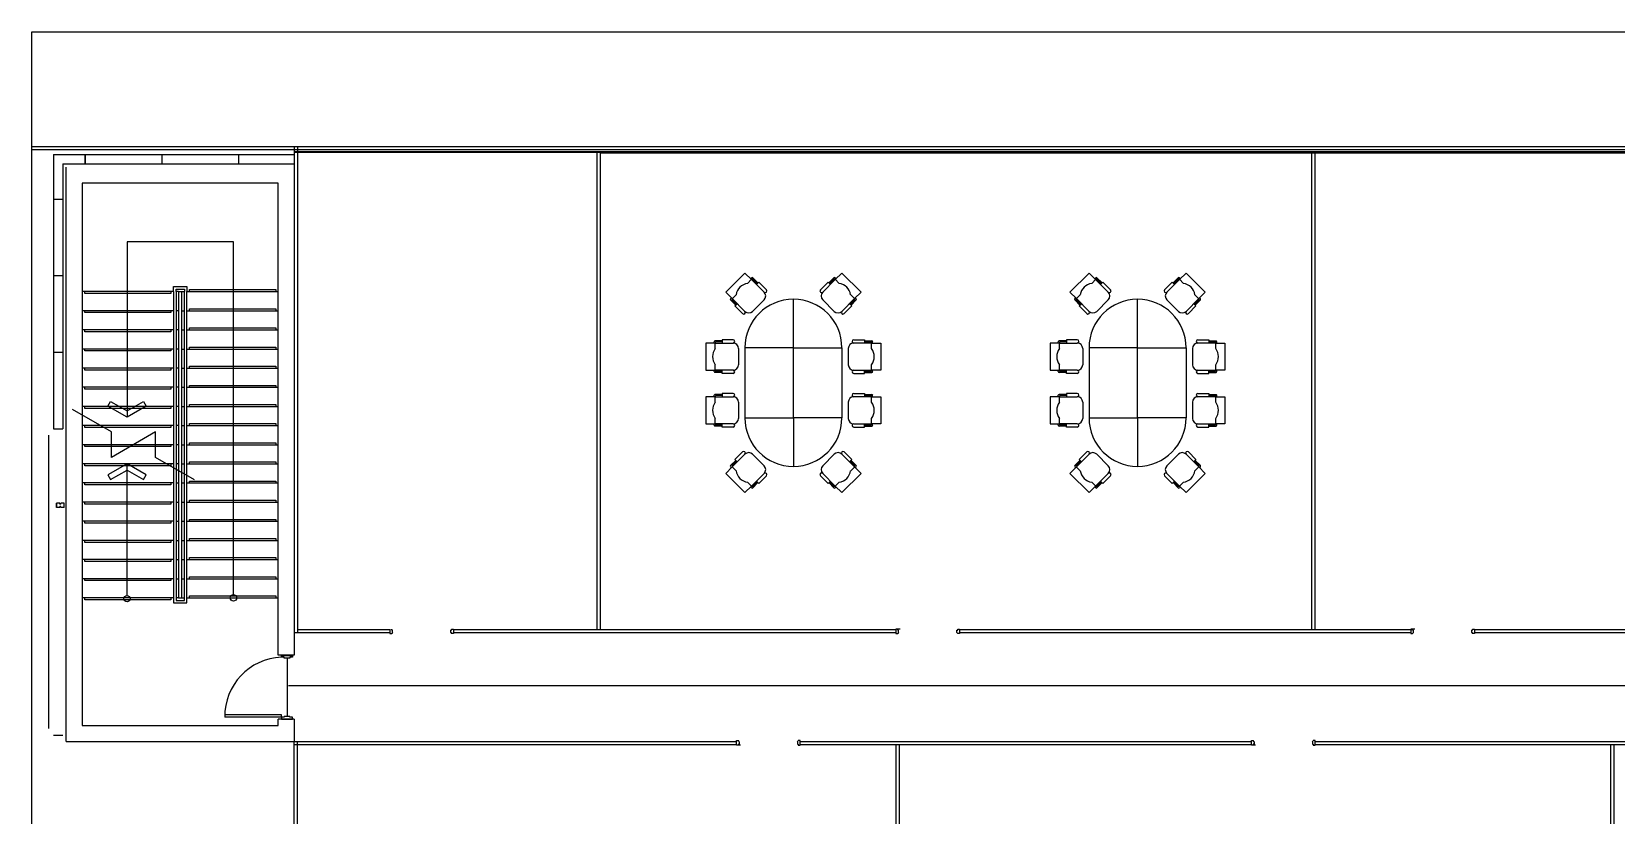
# Model space of a CAD drawing. Header units: millimetres. Extents: x 391350 to 515311, y -283575 to -199845.
# Drawn here: x 391350 to 416187, y -260981 to -248700 of the extents above; entities that cross this region are included whole.
import ezdxf

# ---------------------------------------------------------------- set-up
doc = ezdxf.new("R2010")
doc.units = ezdxf.units.MM
doc.layers.add('Evac_Exit', color=6, linetype='Continuous')
doc.layers.add('Evac_Path_Fail', color=1, linetype='Continuous')

msp = doc.modelspace()

# ---------------------------------------------------------------- linework, layer by layer
at = {"color": 0}
for p, q in [((391350, -250501), (422720, -250501)), ((445217, -250551), (391350, -250551)), ((395466, -250501), (420895, -250501)), ((395466, -250501), (395466, -258123)), ((395466, -250576), (430895, -250576)), ((395466, -250586), (430895, -250586)), ((395516, -250501), (395516, -258123)), ((400213, -258073), (400213, -250598)), ((400263, -250598), (430895, -250598)), ((400263, -258073), (400263, -250598)), ((411416, -258073), (411416, -250598)), ((411466, -258073), (411466, -250598)), ((391691, -250623), (391691, -254923)), ((391691, -250623), (395466, -250623)), ((391841, -250773), (391841, -254923)), ((391841, -250773), (395466, -250773)), ((391891, -259823), (391891, -250823)), ((392191, -250773), (392191, -250623)), ((392191, -250623), (392191, -250773)), ((393391, -250623), (393391, -250773)), ((394591, -250623), (394591, -250773)), ((395216, -251073), (392141, -251073)), ((392141, -251073), (392141, -259573)), ((395216, -258473), (395216, -251073)), ((391691, -251323), (391841, -251323)), ((392845, -251994), (392845, -254743)), ((394512, -251994), (392845, -251994)), ((394512, -257523), (394512, -251994)), ((391691, -252523), (391841, -252523)), ((402529, -252482), (402229, -252782)), ((402631, -252584), (402529, -252482)), ((402571, -252644), (402634, -252581)), ((402619, -252572), (402634, -252557)), ((402631, -252584), (402830, -252782)), ((402734, -252638), (402653, -252557)), ((402722, -252650), (402653, -252581)), ((403946, -252584), (403748, -252782)), ((403844, -252638), (403925, -252557)), ((403856, -252650), (403925, -252581)), ((403958, -252572), (403943, -252557)), ((404006, -252644), (403943, -252581)), ((403946, -252584), (404048, -252482)), ((404048, -252482), (404349, -252782)), ((407924, -252482), (407623, -252782)), ((408026, -252584), (407924, -252482)), ((407966, -252644), (408029, -252581)), ((408014, -252572), (408029, -252557)), ((408026, -252584), (408224, -252782)), ((408128, -252638), (408047, -252557)), ((408116, -252650), (408047, -252581)), ((409341, -252584), (409142, -252782)), ((409239, -252638), (409320, -252557)), ((409251, -252650), (409320, -252581)), ((409353, -252572), (409338, -252557)), ((409401, -252644), (409338, -252581)), ((409341, -252584), (409443, -252482)), ((409443, -252482), (409743, -252782)), ((393573, -252773), (392141, -252773)), ((393573, -252773), (393573, -257653)), ((393613, -252773), (393613, -257613)), ((393653, -252773), (393613, -252773)), ((393653, -252773), (393653, -257573)), ((393653, -252773), (393703, -252773)), ((393703, -257573), (393703, -252773)), ((393703, -252773), (393743, -252773)), ((393743, -257613), (393743, -252773)), ((393783, -252773), (395216, -252773)), ((393783, -257573), (393783, -252773)), ((402229, -252782), (402331, -252884)), ((402328, -252887), (402391, -252824)), ((404250, -252887), (404187, -252824)), ((404349, -252782), (404247, -252884)), ((407623, -252782), (407725, -252884)), ((407722, -252887), (407786, -252824)), ((409644, -252887), (409581, -252824)), ((409743, -252782), (409641, -252884)), ((393573, -253073), (392141, -253073)), ((393653, -253073), (393613, -253073)), ((393703, -253073), (393743, -253073)), ((393783, -253073), (395216, -253073)), ((402304, -252887), (402319, -252872)), ((402385, -252987), (402304, -252905)), ((402397, -252975), (402328, -252905)), ((402529, -253083), (402331, -252884)), ((402830, -252902), (402650, -253083)), ((403289, -253653), (403289, -252893)), ((403748, -252902), (403928, -253083)), ((404048, -253083), (404247, -252884)), ((404181, -252975), (404250, -252905)), ((404193, -252987), (404274, -252905)), ((404274, -252887), (404259, -252872)), ((407698, -252887), (407713, -252872)), ((407780, -252987), (407698, -252905)), ((407792, -252975), (407722, -252905)), ((407924, -253083), (407725, -252884)), ((408224, -252902), (408044, -253083)), ((408683, -253653), (408683, -252893)), ((409142, -252902), (409323, -253083)), ((409443, -253083), (409641, -252884)), ((409575, -252975), (409644, -252905)), ((409587, -252987), (409668, -252905)), ((409668, -252887), (409653, -252872)), ((393573, -253373), (392141, -253373)), ((393653, -253373), (393613, -253373)), ((393703, -253373), (393743, -253373)), ((393783, -253373), (395216, -253373)), ((402046, -253580), (402046, -253559)), ((402174, -253546), (402059, -253546)), ((402063, -253665), (402063, -253576)), ((402174, -253563), (402076, -253563)), ((404404, -253546), (404519, -253546)), ((404404, -253563), (404502, -253563)), ((404514, -253665), (404514, -253576)), ((404531, -253580), (404531, -253559)), ((407441, -253580), (407441, -253559)), ((407568, -253546), (407454, -253546)), ((407458, -253665), (407458, -253576)), ((407568, -253563), (407471, -253563)), ((409798, -253546), (409913, -253546)), ((409798, -253563), (409896, -253563)), ((409909, -253665), (409909, -253576)), ((409926, -253580), (409926, -253559)), ((391691, -253723), (391841, -253723)), ((391691, -253723), (391841, -253723)), ((393573, -253673), (392141, -253673)), ((393653, -253673), (393613, -253673)), ((393703, -253673), (393743, -253673)), ((393783, -253673), (395216, -253673)), ((401919, -253580), (401919, -254005)), ((402063, -253580), (401919, -253580)), ((402063, -253580), (402344, -253580)), ((402429, -253665), (402429, -253920)), ((404149, -253665), (404149, -253920)), ((404514, -253580), (404234, -253580)), ((404514, -253580), (404659, -253580)), ((404659, -253580), (404659, -254005)), ((407313, -253580), (407313, -254005)), ((407458, -253580), (407313, -253580)), ((407458, -253580), (407738, -253580)), ((407823, -253665), (407823, -253920)), ((409543, -253665), (409543, -253920)), ((409909, -253580), (409628, -253580)), ((409909, -253580), (410053, -253580)), ((410053, -253580), (410053, -254005)), ((393573, -253973), (392141, -253973)), ((393653, -253973), (393613, -253973)), ((393703, -253973), (393743, -253973)), ((393783, -253973), (395216, -253973)), ((401919, -254005), (402063, -254005)), ((402046, -254027), (402046, -254005)), ((402174, -254039), (402059, -254039)), ((402063, -254010), (402063, -253920)), ((402344, -254005), (402063, -254005)), ((402174, -254022), (402076, -254022)), ((404234, -254005), (404514, -254005)), ((404404, -254022), (404502, -254022)), ((404404, -254039), (404519, -254039)), ((404514, -254010), (404514, -253920)), ((404659, -254005), (404514, -254005)), ((404531, -254027), (404531, -254005)), ((407313, -254005), (407458, -254005)), ((407441, -254027), (407441, -254005)), ((407568, -254039), (407454, -254039)), ((407458, -254010), (407458, -253920)), ((407738, -254005), (407458, -254005)), ((407568, -254022), (407471, -254022)), ((409628, -254005), (409909, -254005)), ((409798, -254022), (409896, -254022)), ((409798, -254039), (409913, -254039)), ((409909, -254010), (409909, -253920)), ((410053, -254005), (409909, -254005)), ((409926, -254027), (409926, -254005)), ((393573, -254273), (392141, -254273)), ((393653, -254273), (393613, -254273)), ((393703, -254273), (393743, -254273)), ((393783, -254273), (395216, -254273)), ((402063, -254421), (401919, -254421)), ((401919, -254421), (401919, -254846)), ((402046, -254421), (402046, -254399)), ((402174, -254387), (402059, -254387)), ((402063, -254506), (402063, -254416)), ((402063, -254421), (402344, -254421)), ((402174, -254404), (402076, -254404)), ((402429, -254506), (402429, -254761)), ((404149, -254506), (404149, -254761)), ((404514, -254421), (404234, -254421)), ((404404, -254387), (404519, -254387)), ((404404, -254404), (404502, -254404)), ((404514, -254506), (404514, -254416)), ((404514, -254421), (404659, -254421)), ((404531, -254421), (404531, -254399)), ((404659, -254421), (404659, -254846)), ((407458, -254421), (407313, -254421)), ((407313, -254421), (407313, -254846)), ((407441, -254421), (407441, -254399)), ((407568, -254387), (407454, -254387)), ((407458, -254506), (407458, -254416)), ((407458, -254421), (407738, -254421)), ((407568, -254404), (407471, -254404)), ((407823, -254506), (407823, -254761)), ((409543, -254506), (409543, -254761)), ((409909, -254421), (409628, -254421)), ((409798, -254387), (409913, -254387)), ((409798, -254404), (409896, -254404)), ((409909, -254506), (409909, -254416)), ((409909, -254421), (410053, -254421)), ((409926, -254421), (409926, -254399)), ((410053, -254421), (410053, -254846)), ((393573, -254573), (392141, -254573)), ((393653, -254573), (393613, -254573)), ((393703, -254573), (393743, -254573)), ((393783, -254573), (395216, -254573)), ((402063, -254850), (402063, -254761)), ((403289, -254753), (403289, -255513)), ((404514, -254850), (404514, -254761)), ((407458, -254850), (407458, -254761)), ((408683, -254753), (408683, -255513)), ((409909, -254850), (409909, -254761)), ((391621, -259623), (391621, -255023)), ((391691, -254923), (391841, -254923)), ((393573, -254873), (392141, -254873)), ((393653, -254873), (393613, -254873)), ((393703, -254873), (393743, -254873)), ((393783, -254873), (395216, -254873)), ((401919, -254846), (402063, -254846)), ((402046, -254867), (402046, -254846)), ((402174, -254880), (402059, -254880)), ((402344, -254846), (402063, -254846)), ((402174, -254863), (402076, -254863)), ((404234, -254846), (404514, -254846)), ((404404, -254863), (404502, -254863)), ((404404, -254880), (404519, -254880)), ((404659, -254846), (404514, -254846)), ((404531, -254867), (404531, -254846)), ((407313, -254846), (407458, -254846)), ((407441, -254867), (407441, -254846)), ((407568, -254880), (407454, -254880)), ((407738, -254846), (407458, -254846)), ((407568, -254863), (407471, -254863)), ((409628, -254846), (409909, -254846)), ((409798, -254863), (409896, -254863)), ((409798, -254880), (409913, -254880)), ((410053, -254846), (409909, -254846)), ((409926, -254867), (409926, -254846)), ((393573, -255173), (392141, -255173)), ((393653, -255173), (393613, -255173)), ((393703, -255173), (393743, -255173)), ((393783, -255173), (395216, -255173)), ((393573, -255473), (392141, -255473)), ((392845, -257536), (392845, -255473)), ((393653, -255473), (393613, -255473)), ((393703, -255473), (393743, -255473)), ((393783, -255473), (395216, -255473)), ((402229, -255623), (402331, -255521)), ((402385, -255418), (402304, -255500)), ((402304, -255518), (402319, -255533)), ((402397, -255431), (402328, -255500)), ((402328, -255518), (402391, -255581)), ((402529, -255322), (402331, -255521)), ((402830, -255503), (402650, -255322)), ((403748, -255503), (403928, -255322)), ((404048, -255322), (404247, -255521)), ((404181, -255431), (404250, -255500)), ((404250, -255518), (404187, -255581)), ((404193, -255418), (404274, -255500)), ((404349, -255623), (404247, -255521)), ((404274, -255518), (404259, -255533)), ((407623, -255623), (407725, -255521)), ((407780, -255418), (407698, -255500)), ((407698, -255518), (407713, -255533)), ((407792, -255431), (407722, -255500)), ((407722, -255518), (407786, -255581)), ((407924, -255322), (407725, -255521)), ((408224, -255503), (408044, -255322)), ((409142, -255503), (409323, -255322)), ((409443, -255322), (409641, -255521)), ((409575, -255431), (409644, -255500)), ((409644, -255518), (409581, -255581)), ((409587, -255418), (409668, -255500)), ((409743, -255623), (409641, -255521)), ((409668, -255518), (409653, -255533)), ((393573, -255773), (392141, -255773)), ((393613, -255773), (393653, -255773)), ((393703, -255773), (393743, -255773)), ((393783, -255773), (395216, -255773)), ((402529, -255923), (402229, -255623)), ((402571, -255761), (402634, -255824)), ((402631, -255821), (402830, -255623)), ((402722, -255755), (402653, -255824)), ((402734, -255767), (402653, -255848)), ((403946, -255821), (403748, -255623)), ((403844, -255767), (403925, -255848)), ((403856, -255755), (403925, -255824)), ((404006, -255761), (403943, -255824)), ((404048, -255923), (404349, -255623)), ((407924, -255923), (407623, -255623)), ((407966, -255761), (408029, -255824)), ((408026, -255821), (408224, -255623)), ((408116, -255755), (408047, -255824)), ((408128, -255767), (408047, -255848)), ((409341, -255821), (409142, -255623)), ((409239, -255767), (409320, -255848)), ((409251, -255755), (409320, -255824)), ((409401, -255761), (409338, -255824)), ((409443, -255923), (409743, -255623)), ((402631, -255821), (402529, -255923)), ((402619, -255833), (402634, -255848)), ((403958, -255833), (403943, -255848)), ((403946, -255821), (404048, -255923)), ((408026, -255821), (407924, -255923)), ((408014, -255833), (408029, -255848)), ((409353, -255833), (409338, -255848)), ((409341, -255821), (409443, -255923)), ((391793, -256088), (391741, -256088)), ((391741, -256158), (391741, -256088)), ((391793, -256158), (391741, -256158)), ((391792, -256089), (391742, -256089)), ((391742, -256157), (391742, -256089)), ((391792, -256157), (391742, -256157)), ((391792, -256104), (391792, -256089)), ((391809, -256104), (391792, -256104)), ((391809, -256142), (391792, -256142)), ((391792, -256157), (391792, -256142)), ((391793, -256103), (391793, -256088)), ((391808, -256103), (391793, -256103)), ((391808, -256143), (391793, -256143)), ((391793, -256158), (391793, -256143)), ((391861, -256088), (391808, -256088)), ((391808, -256103), (391808, -256088)), ((391808, -256158), (391808, -256143)), ((391861, -256158), (391808, -256158)), ((391860, -256089), (391809, -256089)), ((391809, -256104), (391809, -256089)), ((391809, -256157), (391809, -256142)), ((391860, -256157), (391809, -256157)), ((391860, -256157), (391860, -256089)), ((391861, -256158), (391861, -256088)), ((393573, -256073), (392141, -256073)), ((393613, -256073), (393653, -256073)), ((393703, -256073), (393743, -256073)), ((393783, -256073), (395216, -256073)), ((393573, -256373), (392141, -256373)), ((393613, -256373), (393653, -256373)), ((393703, -256373), (393743, -256373)), ((393783, -256373), (395216, -256373)), ((393573, -256673), (392141, -256673)), ((393613, -256673), (393653, -256673)), ((393703, -256673), (393743, -256673)), ((393783, -256673), (395216, -256673)), ((393573, -256973), (392141, -256973)), ((393613, -256973), (393653, -256973)), ((393703, -256973), (393743, -256973)), ((393783, -256973), (395216, -256973)), ((393573, -257273), (392141, -257273)), ((393613, -257273), (393653, -257273)), ((393703, -257273), (393743, -257273)), ((393783, -257273), (395216, -257273)), ((393573, -257573), (392141, -257573)), ((393653, -257573), (393613, -257573)), ((393653, -257573), (393703, -257573)), ((393703, -257573), (393743, -257573)), ((393783, -257573), (395216, -257573)), ((396963, -258123), (395466, -258123)), ((395466, -258123), (395466, -258473)), ((396963, -258073), (395516, -258073)), ((396963, -258062), (396963, -258134)), ((396963, -258134), (396993, -258134)), ((396993, -258077), (396993, -258062)), ((397006, -258077), (396993, -258077)), ((397006, -258116), (396993, -258134)), ((397006, -258116), (397006, -258077)), ((397919, -258116), (397919, -258077)), ((397919, -258077), (397932, -258077)), ((397919, -258116), (397932, -258134)), ((397932, -258077), (397932, -258062)), ((397932, -258062), (397963, -258062)), ((397963, -258134), (397932, -258134)), ((397963, -258062), (397963, -258134)), ((404894, -258073), (397963, -258073)), ((404894, -258123), (397963, -258123)), ((404894, -258062), (404894, -258134)), ((404960, -258062), (404894, -258062)), ((404894, -258134), (404925, -258134)), ((404925, -258077), (404925, -258062)), ((404938, -258077), (404925, -258077)), ((404938, -258116), (404925, -258134)), ((404938, -258116), (404938, -258077)), ((405850, -258116), (405850, -258077)), ((405850, -258077), (405864, -258077)), ((405850, -258116), (405864, -258134)), ((405864, -258077), (405864, -258062)), ((405864, -258062), (405894, -258062)), ((405894, -258134), (405864, -258134)), ((405894, -258062), (405894, -258134)), ((412964, -258073), (405894, -258073)), ((412964, -258123), (405894, -258123)), ((412964, -258062), (412964, -258134)), ((413029, -258062), (412964, -258062)), ((412964, -258134), (412994, -258134)), ((412994, -258077), (412994, -258062)), ((413007, -258077), (412994, -258077)), ((413007, -258116), (412994, -258134)), ((413007, -258116), (413007, -258077)), ((413920, -258116), (413920, -258077)), ((413920, -258077), (413933, -258077)), ((413920, -258116), (413933, -258134)), ((413933, -258077), (413933, -258062)), ((413933, -258062), (413964, -258062)), ((413964, -258134), (413933, -258134)), ((413964, -258062), (413964, -258134)), ((430845, -258073), (413964, -258073)), ((430845, -258123), (413964, -258123)), ((395466, -258473), (395216, -258473)), ((395265, -259443), (394376, -259443)), ((395265, -259408), (394377, -259408)), ((395216, -259573), (395216, -259473)), ((395466, -259473), (395216, -259473)), ((395308, -259443), (395265, -259443)), ((395265, -259443), (395265, -259474)), ((395265, -259474), (395439, -259474)), ((395396, -259430), (395308, -259430)), ((395308, -259430), (395308, -259443)), ((395396, -259443), (395396, -259430)), ((395439, -259443), (395396, -259443)), ((395439, -259474), (395439, -259443)), ((395466, -259473), (395466, -259823)), ((391691, -259723), (391841, -259723)), ((392141, -259573), (395216, -259573)), ((391891, -259823), (395466, -259823)), ((395466, -259823), (402397, -259823)), ((395466, -279229), (395466, -259823)), ((395466, -259873), (402397, -259873)), ((395516, -277360), (395516, -259823)), ((402397, -259881), (402397, -259809)), ((402397, -259809), (402428, -259809)), ((402462, -259881), (402397, -259881)), ((402441, -259827), (402428, -259809)), ((402441, -259866), (402428, -259866)), ((402428, -259866), (402428, -259881)), ((402441, -259827), (402441, -259866)), ((403353, -259827), (403366, -259809)), ((403353, -259827), (403353, -259866)), ((403353, -259866), (403366, -259866)), ((403397, -259809), (403366, -259809)), ((403366, -259866), (403366, -259881)), ((403366, -259881), (403397, -259881)), ((403397, -259881), (403397, -259809)), ((403397, -259823), (410467, -259823)), ((403397, -259873), (410467, -259873)), ((404895, -259873), (404895, -277348)), ((404945, -259873), (404945, -277348)), ((410467, -259881), (410467, -259809)), ((410467, -259809), (410497, -259809)), ((410532, -259881), (410467, -259881)), ((410510, -259827), (410497, -259809)), ((410510, -259866), (410497, -259866)), ((410497, -259866), (410497, -259881)), ((410510, -259827), (410510, -259866)), ((411423, -259827), (411436, -259809)), ((411423, -259827), (411423, -259866)), ((411423, -259866), (411436, -259866)), ((411467, -259809), (411436, -259809)), ((411436, -259866), (411436, -259881)), ((411436, -259881), (411467, -259881)), ((411467, -259881), (411467, -259809)), ((411467, -259823), (418398, -259823)), ((411467, -259873), (418398, -259873)), ((416098, -259873), (416098, -277348)), ((416148, -259873), (416148, -277360))]:
    msp.add_line(p, q, dxfattribs=at)
for points in [[(391350, -248700), (449973, -248700), (449973, -283575), (391350, -283575)], [(403289, -254753), (403289, -253653), (402529, -253653), (402529, -254753)], [(403289, -254753), (403289, -253653), (404049, -253653), (404049, -254753)], [(408683, -254753), (408683, -253653), (407923, -253653), (407923, -254753)], [(408683, -254753), (408683, -253653), (409443, -253653), (409443, -254753)], [(393145, -254571), (392845, -254743), (392544, -254571), (392587, -254497), (392845, -254644), (393102, -254497)], [(393145, -255645), (392845, -255473), (392544, -255645), (392587, -255719), (392845, -255572), (393102, -255719)], [(395265, -258474), (395439, -258474), (395439, -258504), (395396, -258504), (395396, -258517), (395308, -258517), (395308, -258504), (395265, -258504)]]:
    msp.add_lwpolyline(points, close=True, dxfattribs=at)
for points in [[(393533, -252773), (393533, -252803), (392181, -252803), (392181, -252773)], [(393573, -252773), (393573, -252693), (393783, -252693), (393783, -252773)], [(393613, -252773), (393613, -252733), (393743, -252733), (393743, -252773)], [(393823, -252773), (393823, -252743), (395176, -252743), (395176, -252773)], [(402866, -252746), (402746, -252626), (402710, -252662)], [(403712, -252746), (403832, -252626), (403868, -252662)], [(408260, -252746), (408140, -252626), (408104, -252662)], [(409106, -252746), (409227, -252626), (409263, -252662)], [(393533, -253073), (393533, -253103), (392181, -253103), (392181, -253073)], [(393823, -253073), (393823, -253043), (395176, -253043), (395176, -253073)], [(402493, -253119), (402373, -252999), (402409, -252963)], [(404085, -253119), (404205, -252999), (404169, -252963)], [(407888, -253119), (407768, -252999), (407804, -252963)], [(409479, -253119), (409599, -252999), (409563, -252963)], [(393533, -253373), (393533, -253403), (392181, -253403), (392181, -253373)], [(393823, -253373), (393823, -253343), (395176, -253343), (395176, -253373)], [(402344, -253529), (402174, -253529), (402174, -253580)], [(404234, -253529), (404404, -253529), (404404, -253580)], [(407738, -253529), (407568, -253529), (407568, -253580)], [(409628, -253529), (409798, -253529), (409798, -253580)], [(393533, -253673), (393533, -253703), (392181, -253703), (392181, -253673)], [(393823, -253673), (393823, -253643), (395176, -253643), (395176, -253673)], [(393533, -253973), (393533, -254003), (392181, -254003), (392181, -253973)], [(393823, -253973), (393823, -253943), (395176, -253943), (395176, -253973)], [(402344, -254056), (402174, -254056), (402174, -254005)], [(404234, -254056), (404404, -254056), (404404, -254005)], [(407738, -254056), (407568, -254056), (407568, -254005)], [(409628, -254056), (409798, -254056), (409798, -254005)], [(393533, -254273), (393533, -254303), (392181, -254303), (392181, -254273)], [(393823, -254273), (393823, -254243), (395176, -254243), (395176, -254273)], [(393823, -254573), (393823, -254543), (395176, -254543), (395176, -254573)], [(402344, -254370), (402174, -254370), (402174, -254421)], [(404234, -254370), (404404, -254370), (404404, -254421)], [(407738, -254370), (407568, -254370), (407568, -254421)], [(409628, -254370), (409798, -254370), (409798, -254421)], [(393901, -255724), (393293, -255373), (393293, -254973), (392600, -255373), (392600, -254973), (391992, -254622)], [(393533, -254573), (393533, -254603), (392181, -254603), (392181, -254573)], [(393533, -254873), (393533, -254903), (392181, -254903), (392181, -254873)], [(393823, -254873), (393823, -254843), (395176, -254843), (395176, -254873)], [(402344, -254897), (402174, -254897), (402174, -254846)], [(404234, -254897), (404404, -254897), (404404, -254846)], [(407738, -254897), (407568, -254897), (407568, -254846)], [(409628, -254897), (409798, -254897), (409798, -254846)], [(393533, -255173), (393533, -255203), (392181, -255203), (392181, -255173)], [(393823, -255173), (393823, -255143), (395176, -255143), (395176, -255173)], [(402493, -255286), (402373, -255406), (402409, -255443)], [(404085, -255286), (404205, -255406), (404169, -255443)], [(407888, -255286), (407768, -255406), (407804, -255443)], [(409479, -255286), (409599, -255406), (409563, -255443)], [(393533, -255473), (393533, -255503), (392181, -255503), (392181, -255473)], [(393823, -255473), (393823, -255443), (395176, -255443), (395176, -255473)], [(393533, -255773), (393533, -255803), (392181, -255803), (392181, -255773)], [(393823, -255773), (393823, -255743), (395176, -255743), (395176, -255773)], [(402866, -255659), (402746, -255779), (402710, -255743)], [(403712, -255659), (403832, -255779), (403868, -255743)], [(408260, -255659), (408140, -255779), (408104, -255743)], [(409106, -255659), (409227, -255779), (409263, -255743)], [(393823, -256073), (393823, -256043), (395176, -256043), (395176, -256073)], [(393533, -256073), (393533, -256103), (392181, -256103), (392181, -256073)], [(393533, -256373), (393533, -256403), (392181, -256403), (392181, -256373)], [(393823, -256373), (393823, -256343), (395176, -256343), (395176, -256373)], [(393533, -256673), (393533, -256703), (392181, -256703), (392181, -256673)], [(393823, -256673), (393823, -256643), (395176, -256643), (395176, -256673)], [(393533, -256973), (393533, -257003), (392181, -257003), (392181, -256973)], [(393823, -256973), (393823, -256943), (395176, -256943), (395176, -256973)], [(393533, -257273), (393533, -257303), (392181, -257303), (392181, -257273)], [(393823, -257273), (393823, -257243), (395176, -257243), (395176, -257273)], [(393823, -257573), (393823, -257543), (395176, -257543), (395176, -257573)], [(393533, -257573), (393533, -257603), (392181, -257603), (392181, -257573)], [(393573, -257573), (393573, -257653), (393783, -257653), (393783, -257573)], [(393613, -257573), (393613, -257613), (393743, -257613), (393743, -257573)], [(395265, -259443), (395265, -259408)]]:
    msp.add_lwpolyline(points, dxfattribs=at)
for centre in [(392845, -257586), (394512, -257573)]:
    msp.add_circle(centre, 50, dxfattribs=at)
for centre, radius, start, end in [((402644, -252566), 12.8, 45, 135), ((402644, -252590), 12.8, 45, 135), ((403934, -252566), 12.8, 45, 135), ((403934, -252590), 12.8, 45, 135), ((408038, -252566), 12.8, 45, 135), ((408038, -252590), 12.8, 45, 135), ((409329, -252566), 12.8, 45, 135), ((409329, -252590), 12.8, 45, 135), ((402601, -252854), 212, 98.1301, 171.8699), ((402848, -252764), 25.5, 225, 45), ((402770, -252842), 85, 315, 45), ((403730, -252764), 25.5, 135, 315), ((403808, -252842), 85, 135, 225), ((403976, -252854), 212, 8.1301, 81.8699), ((407996, -252854), 212, 98.1301, 171.8699), ((408242, -252764), 25.5, 225, 45), ((408164, -252842), 85, 315, 45), ((409124, -252764), 25.5, 135, 315), ((409203, -252842), 85, 135, 225), ((409371, -252854), 212, 8.1301, 81.8699), ((402313, -252896), 12.8, 135, 225), ((402337, -252896), 12.8, 135, 225), ((403289, -253653), 760, 0, 180), ((404241, -252896), 12.8, 315, 45), ((404265, -252896), 12.8, 315, 45), ((407707, -252896), 12.8, 135, 225), ((407731, -252896), 12.8, 135, 225), ((408683, -253653), 760, 0, 180), ((409635, -252896), 12.8, 315, 45), ((409659, -252896), 12.8, 315, 45), ((402511, -253101), 25.5, 225, 45), ((402589, -253023), 85, 225, 315), ((403988, -253023), 85, 225, 315), ((404066, -253101), 25.5, 135, 315), ((407906, -253101), 25.5, 225, 45), ((407984, -253023), 85, 225, 315), ((409383, -253023), 85, 225, 315), ((409461, -253101), 25.5, 135, 315), ((402059, -253559), 12.8, 90, 180), ((402076, -253576), 12.8, 90, 180), ((402344, -253555), 25.5, 270, 90), ((404234, -253555), 25.5, 90, 270), ((404502, -253576), 12.8, 0, 90), ((404519, -253559), 12.8, 0, 90), ((407454, -253559), 12.8, 90, 180), ((407471, -253576), 12.8, 90, 180), ((407738, -253555), 25.5, 270, 90), ((409628, -253555), 25.5, 90, 270), ((409896, -253576), 12.8, 0, 90), ((409913, -253559), 12.8, 0, 90), ((402233, -253793), 212, 143.1301, 216.8699), ((402344, -253665), 85, 0, 90), ((404234, -253665), 85, 90, 180), ((404344, -253793), 212, 323.1301, 36.8699), ((407628, -253793), 212, 143.1301, 216.8699), ((407738, -253665), 85, 0, 90), ((409628, -253665), 85, 90, 180), ((409739, -253793), 212, 323.1301, 36.8699), ((402059, -254027), 12.8, 180, 270), ((402076, -254010), 12.8, 180, 270), ((402344, -253920), 85, 270, 0), ((402344, -254031), 25.5, 270, 90), ((404234, -253920), 85, 180, 270), ((404234, -254031), 25.5, 90, 270), ((404502, -254010), 12.8, 270, 0), ((404519, -254027), 12.8, 270, 0), ((407454, -254027), 12.8, 180, 270), ((407471, -254010), 12.8, 180, 270), ((407738, -253920), 85, 270, 0), ((407738, -254031), 25.5, 270, 90), ((409628, -253920), 85, 180, 270), ((409628, -254031), 25.5, 90, 270), ((409896, -254010), 12.8, 270, 0), ((409913, -254027), 12.8, 270, 0), ((402233, -254633), 212, 143.1301, 216.8699), ((402059, -254399), 12.8, 90, 180), ((402076, -254416), 12.8, 90, 180), ((402344, -254395), 25.5, 270, 90), ((402344, -254506), 85, 0, 90), ((404234, -254506), 85, 90, 180), ((404234, -254395), 25.5, 90, 270), ((404502, -254416), 12.8, 0, 90), ((404344, -254633), 212, 323.1301, 36.8699), ((404519, -254399), 12.8, 0, 90), ((407628, -254633), 212, 143.1301, 216.8699), ((407454, -254399), 12.8, 90, 180), ((407471, -254416), 12.8, 90, 180), ((407738, -254395), 25.5, 270, 90), ((407738, -254506), 85, 0, 90), ((409628, -254506), 85, 90, 180), ((409628, -254395), 25.5, 90, 270), ((409896, -254416), 12.8, 0, 90), ((409739, -254633), 212, 323.1301, 36.8699), ((409913, -254399), 12.8, 0, 90), ((402344, -254761), 85, 270, 0), ((403289, -254753), 760, 180, 0), ((404234, -254761), 85, 180, 270), ((407738, -254761), 85, 270, 0), ((408683, -254753), 760, 180, 0), ((409628, -254761), 85, 180, 270), ((402059, -254867), 12.8, 180, 270), ((402076, -254850), 12.8, 180, 270), ((402344, -254871), 25.5, 270, 90), ((404234, -254871), 25.5, 90, 270), ((404502, -254850), 12.8, 270, 0), ((404519, -254867), 12.8, 270, 0), ((407454, -254867), 12.8, 180, 270), ((407471, -254850), 12.8, 180, 270), ((407738, -254871), 25.5, 270, 90), ((409628, -254871), 25.5, 90, 270), ((409896, -254850), 12.8, 270, 0), ((409913, -254867), 12.8, 270, 0), ((402511, -255304), 25.5, 315, 135), ((402589, -255382), 85, 45, 135), ((403988, -255382), 85, 45, 135), ((404066, -255304), 25.5, 45, 225), ((407906, -255304), 25.5, 315, 135), ((407984, -255382), 85, 45, 135), ((409383, -255382), 85, 45, 135), ((409461, -255304), 25.5, 45, 225), ((402313, -255509), 12.8, 135, 225), ((402337, -255509), 12.8, 135, 225), ((402770, -255563), 85, 315, 45), ((403808, -255563), 85, 135, 225), ((404241, -255509), 12.8, 315, 45), ((404265, -255509), 12.8, 315, 45), ((407707, -255509), 12.8, 135, 225), ((407731, -255509), 12.8, 135, 225), ((408164, -255563), 85, 315, 45), ((409203, -255563), 85, 135, 225), ((409635, -255509), 12.8, 315, 45), ((409659, -255509), 12.8, 315, 45), ((402601, -255551), 212, 188.1301, 261.8699), ((402848, -255641), 25.5, 315, 135), ((403730, -255641), 25.5, 45, 225), ((403976, -255551), 212, 278.1301, 351.8699), ((407996, -255551), 212, 188.1301, 261.8699), ((408242, -255641), 25.5, 315, 135), ((409124, -255641), 25.5, 45, 225), ((409371, -255551), 212, 278.1301, 351.8699), ((402644, -255815), 12.8, 225, 315), ((402644, -255839), 12.8, 225, 315), ((403934, -255815), 12.8, 225, 315), ((403934, -255839), 12.8, 225, 315), ((408038, -255815), 12.8, 225, 315), ((408038, -255839), 12.8, 225, 315), ((409329, -255815), 12.8, 225, 315), ((409329, -255839), 12.8, 225, 315), ((395301, -259429), 925, 92.2485, 180.8854)]:
    msp.add_arc(centre, radius, start, end, dxfattribs=at)
at = {"layer": 'Evac_Exit'}
msp.add_line((395352, -258517), (395352, -259430), dxfattribs=at)
at = {"layer": 'Evac_Path_Fail'}
msp.add_lwpolyline([(420125, -277050), (420475, -275100), (420475, -274300), (420425, -274050), (420275, -273850), (419975, -273650), (417875, -272500), (416825, -269700), (416825, -263250), (417125, -262500), (417275, -262300), (418775, -260000), (418775, -259750), (418625, -259550), (417475, -258950), (395375, -258950)], dxfattribs=at)

doc.saveas('drawing.dxf')
